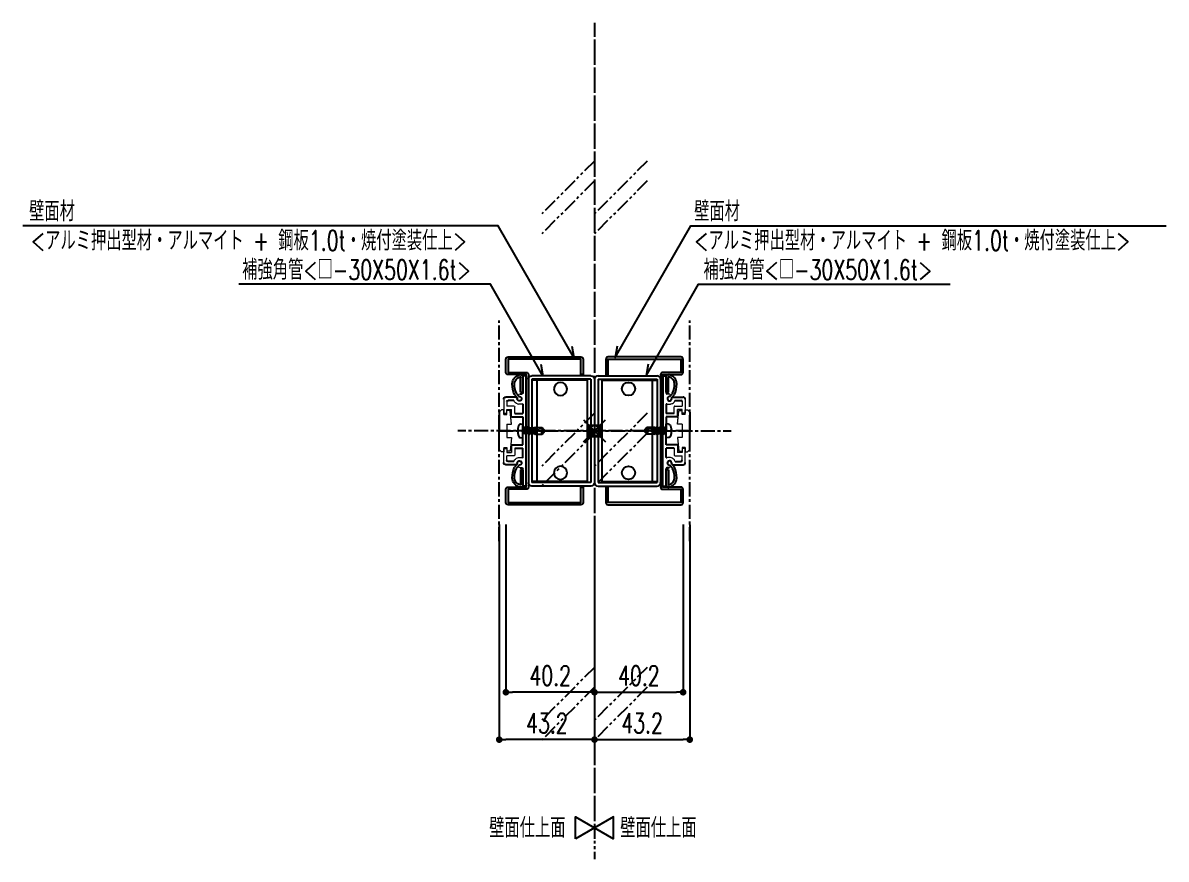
# Model space of a CAD drawing. Extents: x -275225 to 47266, y -41063 to 95295.
# Drawn here: x -259 to 259, y -194 to 185 of the extents above; entities that cross this region are included whole.
import ezdxf

# ---------------------------------------------------------------- set-up
doc = ezdxf.new("R2010")
doc.units = 0
doc.header["$LTSCALE"] = 0.2
doc.header["$PDMODE"] = 99
doc.header["$PDSIZE"] = 5
doc.linetypes.add('CENTER', pattern=[50.8, 31.75, -6.35, 6.35, -6.35])
doc.linetypes.add('PHANTOM', pattern=[63.5, 31.75, -6.35, 6.35, -6.35, 6.35, -6.35])
doc.layers.add('_ポイント', color=1, linetype='Continuous', plot=False)
for name, color, linetype in [('_別途', 6, 'PHANTOM'), ('_基準', 1, 'CENTER'), ('_文字', 3, 'Continuous'), ('_製品', 4, 'Continuous'), ('_製品寸法', 9, 'Continuous'), ('KIJUN', 1, 'CENTER')]:
    doc.layers.add(name, color=color, linetype=linetype)
doc.styles.add('OKAMURA', font='SIMPLEX.shx', dxfattribs={"width": 0.7, "bigfont": 'BIGFONT.shx'})
doc.dimstyles.new('OKAMURA-003', dxfattribs={"dimscale": 3, "dimtxt": 3, "dimasz": 1, "dimexe": 0, "dimexo": 3, "dimgap": 1, "dimtad": 1, "dimdec": 3, "dimdsep": 46, "dimtxsty": 'OKAMURA', "dimblk1": 'DOT', "dimblk2": 'DOT', "dimsah": 1, "dimcen": 0, "dimclrd": 9, "dimclre": 9, "dimclrt": 3, "dimadec": 0, "dimazin": 0, "dimtfac": 1, "dimtdec": 3, "dimtix": 1, "dimtmove": 2, "dimatfit": 3, "dimldrblk": 'NONE', "dimfxl": 0, "dimtolj": 1, "dimarcsym": 0})

# ---------------------------------------------------------------- blocks, each defined once
blk = doc.blocks.new('_DOT')
at = {"color": 0, "linetype": 'ByBlock'}
blk.add_line((-0.5, 0), (-1, 0), dxfattribs=at)
at = {"color": 0, "linetype": 'ByBlock', "const_width": 0.5}
blk.add_lwpolyline([(-0.25, 0, 1), (0.25, 0, 1)], format="xyb", close=True, dxfattribs=at)
blk = doc.blocks.new('*D674')
at = {"layer": '_製品寸法', "color": 9, "lineweight": -2, "transparency": 16777216}
for p, q in [((0, -42.5), (0, -118.5)), ((40.2, -42.5), (40.2, -118.5)), ((3, -118.5), (37.2, -118.5))]:
    blk.add_line(p, q, dxfattribs=at)
at = {"layer": 'Defpoints', "color": 0, "transparency": 16777216}
for p in [(0, -33.5), (40.2, -33.5), (40.2, -118.5)]:
    blk.add_point(p, dxfattribs=at)
at = {"layer": '_製品寸法', "color": 9, "lineweight": -2, "transparency": 16777216, "xscale": 3, "yscale": 3, "zscale": 3, "rotation": 180}
blk.add_blockref('_DOT', (0, -118.5), dxfattribs=at)
at = {"layer": '_製品寸法', "color": 9, "lineweight": -2, "transparency": 16777216, "xscale": 3, "yscale": 3, "zscale": 3}
blk.add_blockref('_DOT', (40.2, -118.5), dxfattribs=at)
at = {"layer": '_製品寸法', "color": 3, "transparency": 16777216, "insert": (20.1, -111), "char_height": 9, "attachment_point": 5, "style": 'OKAMURA'}
blk.add_mtext('\\A1;40.2', dxfattribs=at)
blk = doc.blocks.new('_None')
blk = doc.blocks.new('*D675')
at = {"layer": '_製品寸法', "color": 9, "lineweight": -2, "transparency": 16777216}
for p, q in [((0, -42.5), (0, -140)), ((43.2, -42.57), (43.2, -140)), ((3, -140), (40.2, -140))]:
    blk.add_line(p, q, dxfattribs=at)
at = {"layer": 'Defpoints', "color": 0, "transparency": 16777216}
for p in [(0, -33.5), (43.2, -33.57), (43.2, -140)]:
    blk.add_point(p, dxfattribs=at)
at = {"layer": '_製品寸法', "color": 9, "lineweight": -2, "transparency": 16777216, "xscale": 3, "yscale": 3, "zscale": 3, "rotation": 180}
blk.add_blockref('_DOT', (0, -140), dxfattribs=at)
at = {"layer": '_製品寸法', "color": 9, "lineweight": -2, "transparency": 16777216, "xscale": 3, "yscale": 3, "zscale": 3}
blk.add_blockref('_DOT', (43.2, -140), dxfattribs=at)
at = {"layer": '_製品寸法', "color": 3, "transparency": 16777216, "insert": (21.6, -132.5), "char_height": 9, "attachment_point": 5, "style": 'OKAMURA'}
blk.add_mtext('\\A1;43.2', dxfattribs=at)
blk = doc.blocks.new('丸テクス3.5×10')
for p, q in [((-1.02, 3.06), (0, 3.15)), ((0, -3.15), (0, 3.15)), ((0.33, 1.24), (0, 1.24)), ((0.33, 1.24), (0.62, 1.75)), ((0.33, 1.24), (1.03, -1.24)), ((0.62, 1.75), (1.32, -1.75)), ((0.7, 1.75), (0.62, 1.75)), ((0.7, 1.75), (1.4, -1.75)), ((0.7, 1.75), (0.99, 1.24)), ((1.73, 1.24), (0.99, 1.24)), ((1.69, -1.24), (0.99, 1.24)), ((1.73, 1.24), (2.02, 1.75)), ((1.73, 1.24), (2.43, -1.24)), ((2.02, 1.75), (2.72, -1.75)), ((2.1, 1.75), (2.02, 1.75)), ((2.1, 1.75), (2.8, -1.75)), ((2.1, 1.75), (2.39, 1.24)), ((3.13, 1.24), (2.39, 1.24)), ((3.09, -1.24), (2.39, 1.24)), ((3.13, 1.24), (3.42, 1.75)), ((3.13, 1.24), (3.83, -1.24)), ((3.42, 1.75), (4.12, -1.75)), ((3.5, 1.75), (3.42, 1.75)), ((3.5, 1.75), (4.2, -1.75)), ((3.5, 1.75), (3.79, 1.24)), ((4.53, 1.24), (3.79, 1.24)), ((4.49, -1.24), (3.79, 1.24)), ((4.53, 1.24), (4.82, 1.75)), ((4.53, 1.24), (5.23, -1.24)), ((4.82, 1.75), (4.95, 1.1)), ((4.9, 1.75), (4.82, 1.75)), ((4.9, 1.75), (5.02, 1.14)), ((4.9, 1.75), (5.19, 1.24)), ((4.94, 1.09), (5.62, 1.49)), ((8.69, -0.23), (4.94, 1.09)), ((4.96, 1.08), (5.52, -1.75)), ((5.04, 1.05), (5.6, -1.75)), ((5.05, 1.49), (8.69, 1.49)), ((5.89, -1.24), (5.27, 0.96)), ((8.69, 1.49), (10, 0)), ((10, 0), (8.69, -0.23)), ((8.69, -1.49), (10, 0)), ((-1.02, -3.06), (0, -3.15)), ((1.03, -1.24), (0, -1.24)), ((1.03, -1.24), (1.32, -1.75)), ((1.4, -1.75), (1.32, -1.75)), ((1.4, -1.75), (1.69, -1.24)), ((2.43, -1.24), (1.69, -1.24)), ((2.43, -1.24), (1.69, -1.24)), ((2.43, -1.24), (2.72, -1.75)), ((2.8, -1.75), (2.72, -1.75)), ((2.8, -1.75), (3.09, -1.24)), ((3.83, -1.24), (3.09, -1.24)), ((3.83, -1.24), (3.09, -1.24)), ((3.83, -1.24), (4.12, -1.75)), ((4.2, -1.75), (4.12, -1.75)), ((4.2, -1.75), (4.49, -1.24)), ((5.23, -1.24), (4.49, -1.24)), ((5.23, -1.24), (4.49, -1.24)), ((5.23, -1.24), (5.52, -1.75)), ((5.6, -1.75), (5.52, -1.75)), ((5.6, -1.75), (5.89, -1.24)), ((5.75, -1.49), (8.69, -1.49))]:
    blk.add_line(p, q)
for centre, radius, start, end in [((6.09, 0), 8.4, 164.5066, 195.4935), ((-0.93, 1.94), 1.12, 95, 164.5066), ((5.39, -6.38), 7.88, 54.1607, 88.2832), ((-0.93, -1.94), 1.12, 195.4935, 265), ((9.3, -0.86), 0.875, 134.1306, 225.8694)]:
    blk.add_arc(centre, radius, start, end)
blk = doc.blocks.new('P16UGHEISYO')
at = {"layer": '_製品', "color": 0, "linetype": 'ByBlock', "lineweight": 15}
for p, q in [((0, 0), (0, 25.3)), ((2.52, 15.49), (3, 15.62)), ((1.99, 14.57), (2.12, 14.09)), ((1.99, 14.57), (2.12, 14.09)), ((3.52, 13.69), (3.04, 13.56)), ((3.91, 12.24), (3.43, 12.11)), ((4.05, 14.61), (4.02, 14.73)), ((5.2, 7.81), (5.2, 10.95)), ((5.5, 11.25), (8.7, 11.25)), ((8.7, 13.34), (8.7, 11.25)), ((10.2, 14.34), (10.2, 8)), ((6.7, 6.51), (6.7, 9.75)), ((8.7, 9.75), (6.7, 9.75)), ((6.7, 3), (7.22, 9.25)), ((6.7, 3), (7.2, 9)), ((7.22, 9.25), (8.7, 9.25)), ((8.7, 8), (8.7, 9.75)), ((8.7, 7.5), (8.7, 9.25)), ((8.7, 7.5), (8.7, 9)), ((10.2, 8), (8.7, 8)), ((10.2, 7.5), (8.7, 7.5)), ((10.2, 7.5), (8.7, 7.5)), ((10.2, 7.5), (10.2, 9.5)), ((10.2, 9.5), (11.2, 9.5)), ((12.2, 8.5), (11.2, 9.5)), ((6.7, 3), (6.7, 3.04)), ((8.7, 3), (6.7, 3)), ((8.7, 3), (6.7, 3)), ((8.7, 3), (8.7, -3)), ((8.7, 3), (8.7, -3)), ((6.7, -3), (6.7, -3.04)), ((8.7, -3), (6.7, -3)), ((8.7, -3), (6.7, -3)), ((6.7, -3), (7.22, -9.25)), ((5.2, -7.81), (5.2, -10.95)), ((6.7, -6.51), (6.7, -9.75)), ((8.7, -9.75), (6.7, -9.75)), ((7.22, -9.25), (8.7, -9.25)), ((8.7, -7.5), (8.7, -9)), ((10.2, -7.5), (8.7, -7.5)), ((8.7, -7.5), (8.7, -9.25)), ((10.2, -7.5), (8.7, -7.5)), ((10.2, -8), (8.7, -8)), ((8.7, -8), (8.7, -9.75)), ((10.2, -7.5), (10.2, -9.5)), ((10.2, -14.34), (10.2, -8)), ((10.2, -9.5), (11.2, -9.5)), ((12.2, -8.5), (11.2, -9.5)), ((1.99, -14.57), (2.12, -14.09)), ((1.99, -14.57), (2.12, -14.09)), ((2.52, -15.49), (3, -15.62)), ((3.52, -13.69), (3.04, -13.56)), ((3.91, -12.24), (3.43, -12.11)), ((4.05, -14.61), (4.02, -14.73)), ((5.5, -11.25), (8.7, -11.25)), ((8.7, -13.34), (8.7, -11.25))]:
    blk.add_line(p, q, dxfattribs=at)
at = {"layer": '_製品', "color": 0, "linetype": 'ByBlock'}
for p, q in [((0, 24.8), (0, 0.3)), ((0.2, 25), (1.3, 25)), ((1.5, 24.8), (1.5, 17.28)), ((1.5, 19.6), (1.5, 24.5)), ((1.5, 17.6), (1.5, 22.5)), ((2.5, 19.6), (2.5, 24.27)), ((2.5, 17.6), (2.5, 22.27)), ((2.5, 17.6), (1.5, 17.6)), ((2.74, 16.78), (2, 16.78)), ((3.2, 15.61), (4.46, 17.11)), ((3.99, 14.99), (5.22, 16.46)), ((1.5, 12.12), (1.5, 7.81)), ((4.21, 15.16), (4.37, 15.26)), ((4.64, 15.34), (9.2, 15.34)), ((5.65, 13.84), (8.2, 13.84)), ((5.2, 7.81), (1.5, 7.81)), ((1.5, 6.31), (1.5, 0.3)), ((6.5, 6.31), (1.5, 6.31)), ((12.2, 8.5), (12.2, 0)), ((0, 0.3), (0.3, 0)), ((0, 0.3), (0, -0.3)), ((1.5, 0.3), (1.2, 0)), ((0.3, 0), (0, -0.3)), ((0, -24.8), (0, -0.3)), ((0, -24.8), (0, -0.3)), ((0, -24.8), (0, -0.3)), ((1.5, -0.3), (1.2, 0)), ((1.5, -6.31), (1.5, -0.3)), ((12.2, -8.5), (12.2, 0)), ((6.5, -6.31), (1.5, -6.31)), ((1.5, -12.12), (1.5, -7.81)), ((5.2, -7.81), (1.5, -7.81)), ((3.99, -14.99), (5.22, -16.46)), ((4.21, -15.16), (4.37, -15.26)), ((4.64, -15.34), (9.2, -15.34)), ((5.65, -13.84), (8.2, -13.84)), ((1.5, -24.8), (1.5, -17.28)), ((1.5, -17.6), (1.5, -22.5)), ((2.5, -17.6), (1.5, -17.6)), ((1.5, -19.6), (1.5, -24.5)), ((2.74, -16.78), (2, -16.78)), ((2.5, -17.6), (2.5, -22.27)), ((2.5, -19.6), (2.5, -24.27)), ((3.2, -15.61), (4.46, -17.11)), ((0.2, -25), (1.3, -25))]:
    blk.add_line(p, q, dxfattribs=at)
for centre, radius, start, end in [((0.2, 24.8), 0.2, 90, 180), ((1.3, 24.8), 0.2, 0, 90), ((2.5, 24.5), 1, 81.6392, 180), ((2.7, 24.27), 0.2, 62.7619, 180), ((2.03, 21.28), 4.26, 0, 81.6392), ((2.03, 21.28), 3.26, 0, 78.1789), ((-2.68, 20.69), 7.98, 333.3869, 4.2337), ((-3.19, 20.85), 9.49, 332.4392, 2.5963), ((2, 17.28), 0.5, 180, 270), ((3.04, 14.59), 0.98, 85.6271, 18.0889), ((3.12, 15.67), 0.1, 265.6271, 320), ((4.06, 14.93), 0.1, 140, 198.0889), ((4.64, 14.84), 0.5, 90, 122.3373), ((8.2, 13.34), 0.5, 0, 90), ((9.2, 14.34), 1, 0, 90), ((6.5, 6.51), 0.2, 270, 0), ((6.5, -6.51), 0.2, 0, 90), ((3.04, -14.59), 0.98, 341.9111, 274.3729), ((4.06, -14.93), 0.1, 161.9111, 220), ((4.64, -14.84), 0.5, 237.6627, 270), ((8.2, -13.34), 0.5, 270, 0), ((9.2, -14.34), 1, 270, 0), ((2, -17.28), 0.5, 90, 180), ((3.12, -15.67), 0.1, 40, 94.3729), ((-2.68, -20.69), 7.98, 355.7663, 26.6131), ((-3.19, -20.85), 9.49, 357.4037, 27.5608), ((0.2, -24.8), 0.2, 180, 270), ((1.3, -24.8), 0.2, 270, 0), ((2.5, -24.5), 1, 180, 278.3608), ((2.7, -24.27), 0.2, 180, 297.2381), ((2.03, -21.28), 4.26, 278.3608, 0), ((2.03, -21.28), 3.26, 281.8211, 0)]:
    blk.add_arc(centre, radius, start, end, dxfattribs=at)
at = {"layer": '_製品', "color": 0, "linetype": 'ByBlock', "lineweight": 15}
for centre, radius, start, end in [((2.74, 16.17), 0.607, 295.1761, 90), ((1.7, 12.12), 0.2, 62.1819, 180), ((2.84, 14.28), 2.25, 242.1819, 285), ((2.71, 14.77), 0.75, 105, 195), ((2.84, 14.28), 0.75, 195, 285), ((3.33, 14.41), 0.75, 285, 15), ((3.33, 14.41), 2.25, 285, 341.5906), ((4.38, 14.83), 0.375, 117.1919, 195), ((5.5, 10.95), 0.3, 90, 180), ((5.65, 13.64), 0.2, 90, 161.5906), ((1.7, -12.12), 0.2, 180, 297.8181), ((2.84, -14.28), 2.25, 75, 117.8181), ((2.71, -14.77), 0.75, 165, 255), ((2.84, -14.28), 0.75, 75, 165), ((3.33, -14.41), 0.75, 345, 75), ((3.33, -14.41), 2.25, 18.4094, 75), ((4.38, -14.83), 0.375, 165, 242.8081), ((5.5, -10.95), 0.3, 180, 270), ((5.65, -13.64), 0.2, 198.4094, 270), ((2.74, -16.17), 0.607, 270, 64.8239)]:
    blk.add_arc(centre, radius, start, end, dxfattribs=at)
blk = doc.blocks.new('P16HEKIMEN43HEISYO')
blk.add_lwpolyline([(5.2, -25.5), (5.2, -32.5, 0.4142135624), (6.2, -33.5), (39.2, -33.5, 0.4142135624), (40.2, -32.5), (40.2, -26.501004, 0.4142135624), (39.2, -25.501004), (31, -25.501004), (31, 25.501004), (39.2, 25.501004, 0.4142135624), (40.2, 26.501004), (40.2, 32.5, 0.4142135624), (39.2, 33.5), (6.2, 33.5, 0.4142135624), (5.2, 32.5), (5.2, 25.5), (6.2, 25.5), (6.2, 32.5), (39.2, 32.5), (39.2, 26.501004), (31, 26.501004, 0.4142135624), (30, 25.501004), (30, -25.501004, 0.4142135624), (31, -26.501004), (39.2, -26.501004), (39.2, -32.5), (6.2, -32.5), (6.2, -25.5), (5.2, -25.5)], format="xyb")
at = {"layer": '_ポイント'}
blk.add_point((0, 0), dxfattribs=at)
at = {"layer": '_製品'}
for p, q in [((0, 23.4), (0, 0)), ((1.6, 25), (28.4, 25)), ((1.6, 23.4), (28.4, 23.4)), ((1.6, 23.4), (1.6, 0)), ((3.4, 23), (28.4, 23)), ((3.4, 23), (3.4, -23)), ((26.1, 23), (26.1, -23)), ((28.4, 23.4), (28.4, -23.4)), ((28.4, 23), (28.4, -23)), ((30, 23.4), (30, -23.4)), ((0, 0), (0, -23.4)), ((1.6, 0), (1.6, -23.4)), ((1.6, -23.4), (28.4, -23.4)), ((1.6, -25), (28.4, -25)), ((3.4, -23), (28.4, -23))]:
    blk.add_line(p, q, dxfattribs=at)
for centre in [(15.4, 19), (15.4, -19)]:
    blk.add_circle(centre, 3, dxfattribs=at)
for centre, start, end in [((1.6, 23.4), 90, 180), ((28.4, 23.4), 0, 90), ((1.6, -23.4), 180, 270), ((28.4, -23.4), 270, 0)]:
    blk.add_arc(centre, 1.6, start, end, dxfattribs=at)
blk = doc.blocks.new('SS_WALL2')
at = {"layer": '_別途'}
for p, q in [((0, 122.33), (-23.92, 98.41)), ((0, 113.31), (-23.92, 89.39)), ((0, 7.98), (-23.92, -15.94)), ((0, -1.04), (-23.92, -24.95)), ((0, -107.23), (-23.92, -131.15)), ((0, -116.25), (-23.92, -140.17))]:
    blk.add_line(p, q, dxfattribs=at)
blk = doc.blocks.new('*D1037')
at = {"layer": '_製品寸法', "color": 9, "lineweight": -2, "transparency": 16777216}
for p, q in [((-40.2, -42.5), (-40.2, -118.4999)), ((0, -42.5), (0, -118.4999)), ((-3, -118.4999), (-37.2, -118.4999))]:
    blk.add_line(p, q, dxfattribs=at)
at = {"layer": 'Defpoints', "color": 0, "transparency": 16777216}
for p in [(-40.2, -33.5), (0, -33.5), (-40.2, -118.4999)]:
    blk.add_point(p, dxfattribs=at)
at = {"layer": '_製品寸法', "color": 9, "lineweight": -2, "transparency": 16777216, "xscale": 3, "yscale": 3, "zscale": 3, "rotation": 180}
blk.add_blockref('_DOT', (-40.2, -118.4999), dxfattribs=at)
at = {"layer": '_製品寸法', "color": 9, "lineweight": -2, "transparency": 16777216, "xscale": 3, "yscale": 3, "zscale": 3}
blk.add_blockref('_DOT', (0, -118.4999), dxfattribs=at)
at = {"layer": '_製品寸法', "color": 3, "transparency": 16777216, "insert": (-20.1, -110.9999), "char_height": 9, "attachment_point": 5, "style": 'OKAMURA'}
blk.add_mtext('\\A1;40.2', dxfattribs=at)
blk = doc.blocks.new('*D1038')
at = {"layer": '_製品寸法', "color": 9, "lineweight": -2, "transparency": 16777216}
for p, q in [((-43.2, -42.5), (-43.2, -140)), ((0, -42.5), (0, -140)), ((-3, -140), (-40.2, -140))]:
    blk.add_line(p, q, dxfattribs=at)
at = {"layer": 'Defpoints', "color": 0, "transparency": 16777216}
for p in [(-43.2, -33.5), (0, -33.5), (-43.2, -140)]:
    blk.add_point(p, dxfattribs=at)
at = {"layer": '_製品寸法', "color": 9, "lineweight": -2, "transparency": 16777216, "xscale": 3, "yscale": 3, "zscale": 3, "rotation": 180}
blk.add_blockref('_DOT', (-43.2, -140), dxfattribs=at)
at = {"layer": '_製品寸法', "color": 9, "lineweight": -2, "transparency": 16777216, "xscale": 3, "yscale": 3, "zscale": 3}
blk.add_blockref('_DOT', (0, -140), dxfattribs=at)
at = {"layer": '_製品寸法', "color": 3, "transparency": 16777216, "insert": (-21.6, -132.5), "char_height": 9, "attachment_point": 5, "style": 'OKAMURA'}
blk.add_mtext('\\A1;43.2', dxfattribs=at)
blk = doc.blocks.new('SS_WALL1')
at = {"layer": '_別途'}
for p, q in [((23.92, 122.33), (0, 98.41)), ((23.92, 113.31), (0, 89.39)), ((23.92, 7.98), (0, -15.94)), ((23.92, -1.04), (0, -24.95)), ((23.92, -107.23), (0, -131.15)), ((23.92, -116.25), (0, -140.17))]:
    blk.add_line(p, q, dxfattribs=at)
blk = doc.blocks.new('*U673')
at = {"layer": '_別途'}
blk.add_line((0, 177.4065), (0, -194.179), dxfattribs=at)
at = {"layer": '_基準'}
blk.add_line((43.2, 0), (-62, 0), dxfattribs=at)
at = {"layer": '_文字', "color": 9}
for points in [[(10.2488, 38.4469), (9.3249, 33.2069), (43.6535, 92.9348), (259.3047, 92.9348)], [(24.2857, 30.2401), (23.3617, 25), (47.1892, 66.457), (161.3775, 66.457)]]:
    blk.add_lwpolyline(points, dxfattribs=at)
blk.add_lwpolyline([(8.6603, -185), (8.6603, -175), (0, -180)], close=True, dxfattribs=at)
at = {"layer": 'KIJUN'}
blk.add_line((43.2, -50), (43.2, 50), dxfattribs=at)
blk.add_blockref('SS_WALL2', (0, 0))
at = {"layer": '_製品'}
for name, p in [('P16HEKIMEN43HEISYO', (0, 0)), ('P16UGHEISYO', (31, 0))]:
    blk.add_blockref(name, p, dxfattribs=at)
at = {"layer": '_製品', "xscale": -1}
blk.add_blockref('丸テクス3.5×10', (32.5, 0), dxfattribs=at)
at = {"layer": '_文字', "style": 'OKAMURA', "width": 0.7}
for s, p in [('壁面材', (45.2217, 95.0553)), ('<アルミ押出型材・アルマイト + 鋼板1.0t・焼付塗装仕上>', (45.1966, 81.8104)), ('補強角管<□-30X50X1.6t>', (49.4093, 68.5775)), ('壁面仕上面', (11.6603, -184.5))]:
    blk.add_text(s, height=9, dxfattribs=at).set_placement(p)
at = {"layer": '_製品寸法'}
for base, p2, picture, middle in [((40.2, -118.4999), (40.2, -33.5), '*D674', (20.1, -110.9999)), ((43.2, -140), (43.2, -33.5742), '*D675', (21.6, -132.5))]:
    dim = blk.add_linear_dim(base=base, p1=(0, -33.5), p2=p2, dimstyle='OKAMURA-003', dxfattribs=at)
    dim.commit()
    dim.dimension.update_dxf_attribs({"geometry": picture, "text_midpoint": middle})
blk = doc.blocks.new('*U1036')
at = {"layer": '_別途'}
blk.add_line((0, 185), (0, -185), dxfattribs=at)
at = {"layer": '_基準'}
blk.add_line((-43.2, 0), (62, 0), dxfattribs=at)
at = {"layer": '_文字', "color": 9}
for points in [[(-10.2488, 38.4469), (-9.3249, 33.2069), (-43.6535, 92.9348), (-259.3047, 92.9348)], [(-24.2857, 30.2401), (-23.3617, 25), (-47.1892, 66.457), (-161.3775, 66.457)]]:
    blk.add_lwpolyline(points, dxfattribs=at)
blk.add_lwpolyline([(-8.6603, -185), (-8.6603, -175), (0, -180)], close=True, dxfattribs=at)
at = {"layer": 'KIJUN'}
blk.add_line((-43.2, -50), (-43.2, 50), dxfattribs=at)
blk.add_blockref('SS_WALL1', (0, 0))
at = {"layer": '_製品', "xscale": -1}
for name, p in [('P16HEKIMEN43HEISYO', (0, 0)), ('P16UGHEISYO', (-31, 0))]:
    blk.add_blockref(name, p, dxfattribs=at)
at = {"layer": '_製品'}
blk.add_blockref('丸テクス3.5×10', (-32.5, 0), dxfattribs=at)
at = {"layer": '_文字', "style": 'OKAMURA', "width": 0.7}
for s, p in [('壁面材', (-256.4804, 95.0553)), ('<アルミ押出型材・アルマイト + 鋼板1.0t・焼付塗装仕上>', (-255.6766, 81.8104)), ('補強角管<□-30X50X1.6t>', (-159.8093, 68.5775)), ('壁面仕上面', (-47.7803, -184.5))]:
    blk.add_text(s, height=9, dxfattribs=at).set_placement(p)
at = {"layer": '_製品寸法'}
for base, p2, picture, middle in [((-43.2, -140), (-43.2, -33.5), '*D1038', (-21.6, -132.5)), ((-40.2, -118.4999), (-40.2, -33.5), '*D1037', (-20.1, -110.9999))]:
    dim = blk.add_linear_dim(base=base, p1=(0, -33.5), p2=p2, angle=180, dimstyle='OKAMURA-003', dxfattribs=at)
    dim.commit()
    dim.dimension.update_dxf_attribs({"geometry": picture, "text_midpoint": middle})

msp = doc.modelspace()

# ---------------------------------------------------------------- block references
for name in ['*U1036', '*U673']:
    msp.add_blockref(name, (0, 0))

doc.saveas('drawing.dxf')
